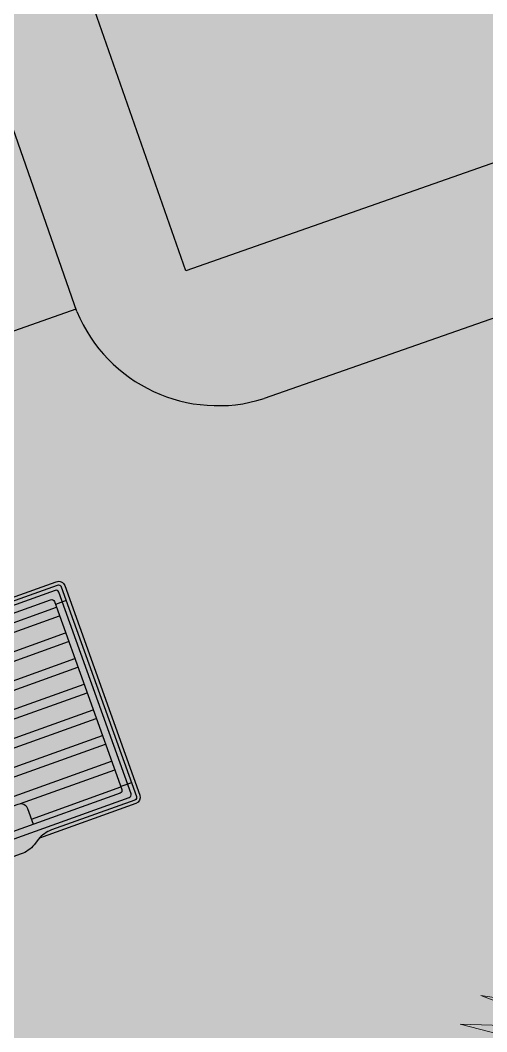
# Model space of a CAD drawing. Header units: millimetres. Extents: x 604785 to 1211550, y 1311006 to 2622648.
# Drawn here: x 604942.41 to 604945.62, y 1311113.71 to 1311120.66 of the extents above; entities that cross this region are included whole.
import ezdxf

# ---------------------------------------------------------------- set-up
doc = ezdxf.new("R2010")
doc.units = ezdxf.units.MM
doc.layers.add('BOULEVARD', color=3, linetype='Continuous')
doc.layers.add('PALME-1', color=82, linetype='Continuous')

# ---------------------------------------------------------------- blocks, each defined once
blk = doc.blocks.new('A$C07152BA5')
h = blk.add_hatch(color=253)
h.paths.add_polyline_path([(3.893284788937308, 0.06468763435259461, 0.1385523434527567), (4.001114172046073, 0.0788399821612984), (4.04643831262365, 0.09831622149795294, -0.1385523434527547), (4.154267695615999, 0.1124685693066567), (4.755689239595085, 0.02473823260515928, 0.4142135623730944), (4.778366670827381, 0.04164190404117107), (4.792801070143469, 0.1405946610029787), (4.764235869748518, 0.1447615132201463), (4.753973011858761, 0.07440610299818218, -0.4142135623731094), (4.731295580626465, 0.05750243156217039), (3.125401583034545, 0.291756795020774), (3.12123004172463, 0.2631594482809305), (3.186603278852999, 0.2029821828473359, 0.1509271441035683), (3.293187092174776, 0.1522248592227697)])
h.paths.add_polyline_path([(4.764235869748518, 0.1447615132201463), (4.792801070143469, 0.1405946610029787), (4.98479247558862, 1.456761586945504), (4.956227275193669, 1.460928438929841)])
h.paths.add_polyline_path([(4.966490133083425, 1.531283849151805), (4.956227275193669, 1.460928438929841), (4.98479247558862, 1.456761586945504), (4.999226874904707, 1.555714343907312, 0.4142135623730949), (4.98232320335228, 1.578391775023192), (4.380901659373194, 1.66612211172469, -0.1385523434528836), (4.281608393765055, 1.710487776435912), (4.243736601551063, 1.742099941475317, 0.1385523434528831), (4.144443336059339, 1.786465606186539), (3.544345639180392, 1.874002831056714, 0.1509271441034992), (3.42770363681484, 1.855807819636539), (3.347864005365409, 1.816812990931794), (3.343692464055493, 1.788215644191951), (4.949586461530998, 1.553961280500516, -0.4142135623730944)])
h = blk.add_hatch(color=254)
h.paths.add_polyline_path([(3.206077646114863, 0.4984241321217269, 0.4142135623730951), (3.149384067975916, 0.4561649532988667), (3.132618782692589, 0.3412331736180931), (3.251362091163173, 0.3239118945784867), (3.259466736810282, 0.3794720200821757, -0.4142135623732612), (3.316160314949229, 0.4217311989050359), (3.909197270753793, 0.3352239357773215, -0.4142135623730945), (3.951456449693069, 0.278530357638374), (3.943351803929545, 0.2229702321346849), (4.062095112400129, 0.2056489528622478), (4.078860397567041, 0.3205807325430214, 0.414213562373095), (4.036601218744181, 0.3772743106819689)])
h.paths.add_polyline_path([(3.489373106043786, 1.609164282912388, -0.4142135623732612), (3.44711392710451, 1.665857861051336), (3.455218572751619, 1.721417986555025), (3.33647526439745, 1.738739265594631), (3.319709979114123, 1.623807485913858, 0.4142135623730951), (3.361969158053398, 1.56711390777491), (4.192492730682716, 1.445964086335152, 0.4142135623730951), (4.249186308821663, 1.488223265158013), (4.26595159410499, 1.603155045071617), (4.147208285634406, 1.620476324111223), (4.139103639987297, 1.564916198607534, -0.4142135623730945), (4.08241006184835, 1.522657019784674)])
h.paths.add_polyline_path([(3.343692464055493, 1.788215644191951), (3.336909607518464, 1.741716836811975), (3.33647526439745, 1.738739265594631), (4.892892883392051, 1.511702101677656, -0.4142135623730951), (4.909796554944478, 1.489024670328945), (4.906750896712765, 1.4681456387043), (4.956227275193669, 1.460928438929841), (4.966490133083425, 1.531283849151805, 0.4142135623730944), (4.949586461530998, 1.553961280500516)])
h.paths.add_polyline_path([(4.906750896712765, 1.4681456387043), (4.714759491151199, 0.1519787127617747), (4.764235869748518, 0.1447615132201463), (4.956227275193669, 1.460928438929841)])
h.paths.add_polyline_path([(4.714759491151199, 0.1519787127617747), (4.711713832919486, 0.1310996811371297, -0.4142135623730958), (4.68903640168719, 0.1141960094682872), (3.132618782692589, 0.3412331736180931), (3.132184439571574, 0.3382556024007499), (3.125401583034545, 0.291756795020774), (4.731295580626465, 0.05750243156217039, 0.4142135623730964), (4.753973011858761, 0.07440610299818218), (4.764235869748518, 0.1447615132201463)])
blk.add_hatch(color=251).paths.add_polyline_path([(4.154267695615999, 0.1124685693066567, 0.1270166537925959), (4.054848500876687, 0.1017064268235117), (4.752080639824271, 4.330649971961975e-08, 0.4142135623730938), (4.803104860126041, 0.03803330427035689), (5.023965064203367, 1.552105744136497, 0.4142135623730938), (4.985931803123094, 1.603129964321852), (4.28869966417551, 1.704836348071694, 0.1270166537925254), (4.380901659373194, 1.66612211172469), (4.98232320335228, 1.578391775023192, -0.4142135623730949), (4.999226874904707, 1.555714343907312), (4.778366670827381, 0.04164190404117107, -0.4142135623730944), (4.755689239595085, 0.02473823260515928)])
h = blk.add_hatch()
h.set_pattern_fill('ANSI32', scale=0.5, angle=126.7007068955071, style=0)
h.set_pattern_definition([(171.7007068955071, (-15.16962535120547, -3.519906194182113), (-0.02706449860558336, -0.185536419376974), []), (171.7007068955071, (-15.22244932467584, -3.449039221741259), (-0.02706449860558336, -0.185536419376974), [])])
edge = h.paths.add_edge_path()
edge.add_line((4.892892883392051, 1.511702101677656), (4.26595159410499, 1.603155045071617))
edge.add_line((4.26595159410499, 1.603155045071617), (4.249186308821663, 1.488223265390843))
edge.add_arc((4.199709930340759, 1.495440464932472), 0.04999999999999716, -98.29929310449688, -8.29929310449188, ccw=False)
edge.add_line((4.192492730682716, 1.445964086335152), (3.361969158053398, 1.56711390777491))
edge.add_arc((3.369186357711442, 1.616590286372229), 0.05000000000000071, 171.7007068955193, 261.70070689550715, ccw=False)
edge.add_line((3.319709979114123, 1.623807485913858), (3.149384067859501, 0.4561649532988667))
edge.add_line((3.149384067975916, 0.4561649532988667), (3.158618304063566, 0.4786221529357135))
edge.add_line((3.158618304063566, 0.4786221531685442), (3.178082684869878, 0.4944261510390788))
edge.add_line((3.178082684869878, 0.4944261510390788), (3.206077646114863, 0.4984241321217269))
edge.add_line((3.206077646114863, 0.4984241321217269), (4.036601218744181, 0.3772743106819689))
edge.add_arc((4.029384019086137, 0.3277979323174804), 0.05000000000000071, -8.29929310449188, 81.70070689550721, ccw=False)
edge.add_line((4.078860397567041, 0.3205807325430214), (4.062095112283714, 0.2056489528622478))
edge.add_line((4.062095112400129, 0.2056489528622478), (4.68903640168719, 0.1141960094682872))
edge.add_arc((4.691923281527124, 0.1339865608606488), 0.01999999999999957, 261.7007068955072, 351.7007068955072)
edge.add_line((4.711713832919486, 0.1310996811371297), (4.909796554944478, 1.489024670328945))
edge.add_arc((4.890006003552116, 1.491911550285295), 0.01999999999999957, -8.299293104492884, 81.70070689550712)
at = {"color": 7}
for p, q in [((4.98479247558862, 1.456761586945504, 32.67499999999999), (4.906750896712765, 1.4681456387043, 32.67499999999999)), ((4.792801070143469, 0.1405946610029787, 32.67499999999999), (4.714759491151199, 0.1519787127617747, 32.67499999999999))]:
    blk.add_line(p, q, dxfattribs=at)
at = {"color": 7, "elevation": 32.67499999999999}
for points in [[(3.347864005365409, 1.816812990931794), (3.42770363681484, 1.855807819636539, -0.1509271441035182), (3.544345639180392, 1.874002831056714), (4.144443336059339, 1.786465606186539, -0.1385523434528273), (4.243736601551063, 1.742099941475317), (4.281608393765055, 1.710487776435912, 0.1385523434528187), (4.380901659373194, 1.66612211172469), (4.98232320335228, 1.578391775023192, -0.414213562373095), (4.999226874904707, 1.555714343907312), (4.778366670827381, 0.04164190404117107, -0.4142135623730945), (4.755689239595085, 0.02473823260515928), (4.154267695615999, 0.1124685693066567, 0.1385523434528295), (4.04643831262365, 0.09831622149795294), (4.001114172046073, 0.0788399821612984, -0.1385523434528268), (3.893284788937308, 0.06468763435259461), (3.293187092174776, 0.1522248592227697, -0.1509271441035182), (3.186603278852999, 0.2029821828473359), (3.12123004172463, 0.2631594482809305)], [(3.125401583034545, 0.291756795020774), (4.731295580626465, 0.05750243156217039, 0.4142135623730963), (4.753973011858761, 0.07440610299818218), (4.966490133083425, 1.531283849151805, 0.4142135623730944), (4.949586461530998, 1.553961280500516), (3.343692464055493, 1.788215644191951)], [(3.33647526439745, 1.738739265594631), (4.892892883392051, 1.511702101677656, -0.414213562373095), (4.909796554944478, 1.489024670328945), (4.711713832919486, 0.1310996811371297, -0.4142135623730958), (4.68903640168719, 0.1141960094682872), (3.132618782692589, 0.3412331736180931)], [(4.28869966417551, 1.704836348071694), (4.985931803123094, 1.603129964321852, -0.4142135623730939), (5.023965064203367, 1.552105744136497), (4.803104860126041, 0.03803330427035689, -0.4142135623730882), (4.752080639824271, 4.330649971961975e-08), (4.054848500876687, 0.1017064268235117)], [(3.132618782692589, 0.3412331736180931), (3.149384067975916, 0.4561649532988667, -0.414213562373095), (3.206077646114863, 0.4984241321217269), (4.036601218744181, 0.3772743106819689, -0.414213562373095), (4.078860397567041, 0.3205807325430214), (4.062095112400129, 0.2056489528622478)]]:
    blk.add_lwpolyline(points, format="xyb", dxfattribs=at)
blk = doc.blocks.new('A$C48C97B70')
at = {"layer": 'PALME-1', "lineweight": 5}
for points in [[(4.906676866929047, 5.267496261978522), (5.211013276129961, 5.883884690934792), (5.087361252051778, 5.370230613742024)], [(4.544700947008096, 5.013609378831461), (4.833686141879298, 5.832743209321052), (4.750456606037915, 5.166403324808925)]]:
    blk.add_lwpolyline(points, dxfattribs=at)
blk.add_arc((6.694100860622711, 2.33411510149017), 3.435055977674358, 100.476191748202, 160.9121852559867, dxfattribs=at)

msp = doc.modelspace()

# ---------------------------------------------------------------- hatches: boundary and pattern name
at = {"true_color": 0xafd9aa}
h = msp.add_hatch(color=9, dxfattribs=at)
h.dxf.hatch_style = 1
h.paths.add_polyline_path([(604911.7035349155, 1311128.963320664), (604908.6163865954, 1311133.701518161), (604904.7996813139, 1311139.56), (604903.3777678912, 1311141.751955025), (604890.492681314, 1311161.615), (604887.1136813139, 1311169.584), (604890.7406813139, 1311171.475), (604900.680681314, 1311174.09), (604918.671681314, 1311177.415), (604941.4836813139, 1311182.032), (604970.418681314, 1311187.096), (605001.144681314, 1311192.781), (605008.095681314, 1311168.792), (605020.288681314, 1311128.427), (605025.003681314, 1311113.224), (604990.3436813139, 1311101.683), (604983.053681314, 1311099.323), (604967.1426813139, 1311093.947), (604940.497681314, 1311085), (604933.736681314, 1311094.578), (604921.2261744897, 1311114.212819812), (604916.7268906577, 1311121.222014935), (604912.2829496976, 1311128.072108501, -0.999015293584679)])
at = {"true_color": 0x636466}
h = msp.add_hatch(color=251, dxfattribs=at)
h.dxf.hatch_style = 1
h.paths.add_polyline_path([(604933.6261930345, 1311147.252505199), (604930.3187287844, 1311156.689701829), (604929.5632228984, 1311156.426556048), (604942.7936419257, 1311118.676286434), (604943.5484966473, 1311118.940884069), (604940.2410621096, 1311128.378091112), (604936.933627572, 1311137.815298155)])
h = msp.add_hatch(color=251, dxfattribs=at)
h.dxf.hatch_style = 1
h.paths.add_polyline_path([(604990.9484285066, 1311134.493465101, 0.3789858389670721), (604991.4902123541, 1311135.771521128), (604990.7345145087, 1311135.478106277), (604971.8601073641, 1311128.863217394), (604962.4229037919, 1311125.555772952), (604943.5484966473, 1311118.940884069), (604942.7936419257, 1311118.676286434), (604942.7991412361, 1311118.660595287, 0.4067739386842537), (604944.1480183939, 1311118.0836566)])
at = {"true_color": 0xafd9aa}
h = msp.add_hatch(color=9, dxfattribs=at)
h.dxf.hatch_style = 1
h.paths.add_polyline_path([(604940.2410621096, 1311128.378091112), (604943.5484966473, 1311118.940884069), (604962.4229037919, 1311125.555772952), (604959.1154692542, 1311134.992979995)])
at = {"true_color": 0xebebeb}
h = msp.add_hatch(color=7, dxfattribs=at)
h.dxf.hatch_style = 1
h.paths.add_polyline_path([(604957.2866113954, 1311122.690492194), (604944.0860402872, 1311118.061924977, -0.3932400062159387), (604942.792873302, 1311118.676017062), (604937.1288106507, 1311116.690986314, -0.3907596729874864), (604936.5183659769, 1311115.407374523), (604923.3954564574, 1311110.80820552), (604925.0843578038, 1311108.15753151), (604929.6588458777, 1311109.761504231), (604930.6025423238, 1311110.092396635), (604936.731526455, 1311112.241423225, -0.4147231141977847), (604938.0086956123, 1311111.631244766), (604938.5350552483, 1311110.129371194, -0.415935010909975), (604937.9242094634, 1311108.849287217), (604932.7161814346, 1311107.023254614), (604929.8853151201, 1311106.030342584), (604927.0689675683, 1311105.042753058), (604927.1371421834, 1311104.935755286), (604928.7555458596, 1311102.395725005), (604960.4998668557, 1311113.526358845)])
h.paths.add_polyline_path([(604956.7795697086, 1311117.896479243, -1), (604957.1104529599, 1311116.952807544), (604946.3092720684, 1311113.165547784, -1), (604945.9783888172, 1311114.109219482)], flags=16)
h.paths.add_polyline_path([(604925.5310170802, 1311109.280776444), (604925.6654204676, 1311108.997406859), (604924.8292854213, 1311109.543527036), (604924.9353947488, 1311110.536557687), (604925.0696734076, 1311110.253451074), (604925.2323603394, 1311110.330614171), (604925.6937040117, 1311109.357939541)], flags=16)
h.paths.add_polyline_path([(604926.2327622495, 1311109.489628474), (604925.7103252065, 1311110.687466398), (604925.371786375, 1311110.539812678), (604925.894223418, 1311109.341974754)], flags=24)
h.paths.add_polyline_path([(604928.0264172951, 1311104.468081241), (604928.7691030713, 1311102.928940988), (604929.0907690491, 1311103.084155397), (604928.348083273, 1311104.623295652)], flags=24)

# ---------------------------------------------------------------- linework, layer by layer
for p, q in [((604942.7991412361, 1311118.660595287), (604929.5632228984, 1311156.426556048)), ((604990.9484285066, 1311134.493465101), (604944.0860402804, 1311118.061924975)), ((604943.5484966473, 1311118.940884069), (604940.2410621096, 1311128.378091112)), ((604962.4229037919, 1311125.555772952), (604943.5484966473, 1311118.940884069)), ((604942.7934765485, 1311118.676228476), (604937.1288106499, 1311116.690986313))]:
    msp.add_line(p, q)
msp.add_arc((604943.7694907987, 1311119.063963007), 1.050849081083802, 202.5723240812958, 287.5316212929418)

# ---------------------------------------------------------------- block references
at = {"layer": 'BOULEVARD', "rotation": 28.04121494886569}
msp.add_blockref('A$C07152BA5', (604939.0111794985, 1311113.044467333), dxfattribs=at)
at = {"layer": 'PALME-1', "xscale": -0.6407901816258526, "yscale": 0.6407901816258526, "zscale": 0.6407901816258526, "rotation": 61.92829961941003}
msp.add_blockref('A$C48C97B70', (604950.3312204428, 1311114.933657281), dxfattribs=at)

doc.saveas('drawing.dxf')
